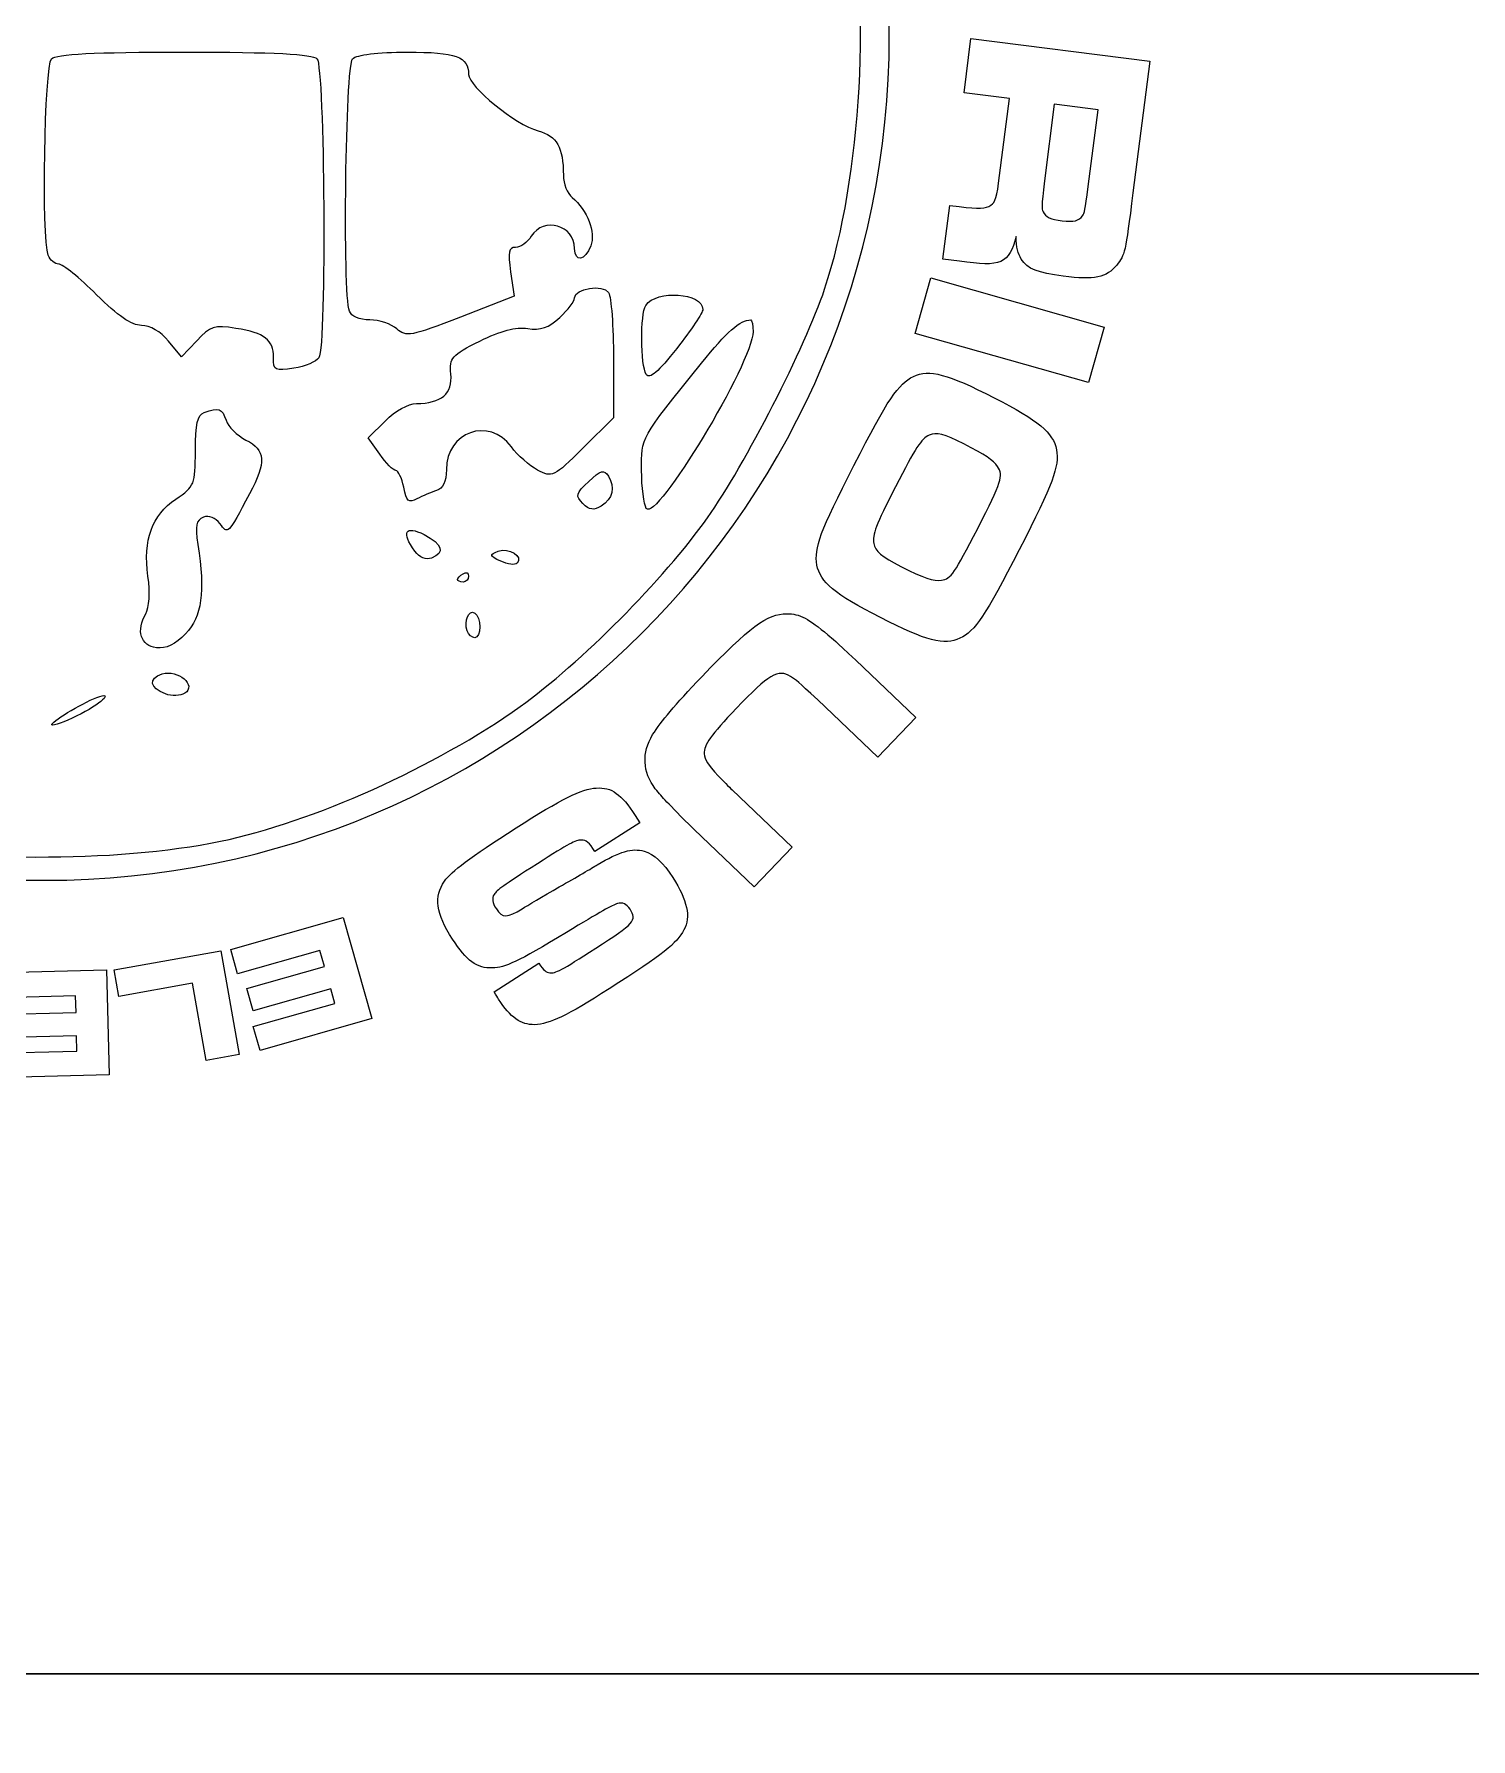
# Model space of a CAD drawing. Header units: millimetres. Extents: x -100 to 87, y -104 to 146.
# Drawn here: x 20.93 to 43.93, y -55.09 to -27.82 of the extents above; entities that cross this region are included whole.
import ezdxf

# ---------------------------------------------------------------- set-up
doc = ezdxf.new("R2010")
doc.units = ezdxf.units.MM
doc.header["$MEASUREMENT"] = 0
doc.layers.add('Layer 1', color=7, linetype='Continuous')

msp = doc.modelspace()

# ---------------------------------------------------------------- linework, layer by layer
at = {"layer": 'Layer 1', "color": 250, "lineweight": 20}
for points in [[(56.0896, -39.0545), (56.0896, -39.0545), (56.0896, -39.0545), (56.0896, -39.0545), (56.0896, -39.0545), (53.9205, -39.0545), (52.1467, -40.7833), (52.0909, -42.9515), (52.0909, -42.9515), (52.0909, -42.9515), (52.0896, -49.0543), (52.0896, -49.0543), (52.0896, -49.0543), (52.0891, -51.8044), (49.8395, -54.0545), (47.0893, -54.0545), (47.0893, -54.0545), (47.0893, -54.0545), (-92.9101, -54.0545), (-92.9101, -54.0545), (-92.9101, -54.0545), (-95.6604, -54.0545), (-97.9104, -51.8044), (-97.9104, -49.0543), (-97.9104, -49.0543), (-97.9104, -49.0543), (-97.9104, -9.0547), (-97.9104, -9.0547), (-97.9104, -9.0547), (-97.9104, -6.3046), (-95.6604, -4.0545), (-92.9101, -4.0545), (-92.9101, -4.0545), (-92.9101, -4.0545), (47.0893, -4.0545), (47.0893, -4.0545), (47.0893, -4.0545), (49.8396, -4.0545), (52.089, -6.3046), (52.0896, -9.0547), (52.0896, -9.0547), (52.0896, -9.0547), (52.0909, -15.1575), (52.0909, -15.1575), (52.0909, -15.1575), (52.1467, -17.3257), (53.9205, -19.0545), (56.0896, -19.0545), (56.0896, -19.0545), (56.0896, -19.0545), (56.0896, -19.0545), (56.0896, -19.0545), (56.0896, -19.0545), (56.0896, -19.0545), (64.2596, -19.0545), (64.2596, -19.0545), (64.2596, -19.0545), (65.8166, -19.0545), (67.0903, -20.1676), (67.0903, -21.5281), (67.0903, -21.5281), (67.0903, -21.5281), (67.0903, -36.581), (67.0903, -36.581), (67.0903, -36.581), (67.0903, -37.9415), (65.8164, -39.0545), (64.2596, -39.0545), (64.2596, -39.0545), (64.2596, -39.0545), (56.0896, -39.0545), (56.0896, -39.0545)], [(56.0896, -89.0545), (56.0896, -89.0545), (56.0896, -89.0545), (56.0896, -89.0545), (56.0896, -89.0545), (53.9205, -89.0545), (52.1467, -90.7833), (52.0909, -92.9515), (52.0909, -92.9515), (52.0909, -92.9515), (52.0896, -99.0543), (52.0896, -99.0543), (52.0896, -99.0543), (52.0891, -101.8044), (49.8395, -104.0545), (47.0893, -104.0545), (47.0893, -104.0545), (47.0893, -104.0545), (-92.9101, -104.0545), (-92.9101, -104.0545), (-92.9101, -104.0545), (-95.6604, -104.0545), (-97.9104, -101.8044), (-97.9104, -99.0543), (-97.9104, -99.0543), (-97.9104, -99.0543), (-97.9104, -59.0547), (-97.9104, -59.0547), (-97.9104, -59.0547), (-97.9104, -56.3046), (-95.6604, -54.0545), (-92.9101, -54.0545), (-92.9101, -54.0545), (-92.9101, -54.0545), (47.0893, -54.0545), (47.0893, -54.0545), (47.0893, -54.0545), (49.8396, -54.0545), (52.089, -56.3046), (52.0896, -59.0547), (52.0896, -59.0547), (52.0896, -59.0547), (52.0909, -65.1575), (52.0909, -65.1575), (52.0909, -65.1575), (52.1467, -67.3257), (53.9205, -69.0545), (56.0896, -69.0545), (56.0896, -69.0545), (56.0896, -69.0545), (56.0896, -69.0545), (56.0896, -69.0545), (56.0896, -69.0545), (56.0896, -69.0545), (64.2596, -69.0545), (64.2596, -69.0545), (64.2596, -69.0545), (65.8166, -69.0545), (67.0903, -70.1676), (67.0903, -71.5281), (67.0903, -71.5281), (67.0903, -71.5281), (67.0903, -86.581), (67.0903, -86.581), (67.0903, -86.581), (67.0903, -87.9415), (65.8164, -89.0545), (64.2596, -89.0545), (64.2596, -89.0545), (64.2596, -89.0545), (56.0896, -89.0545), (56.0896, -89.0545)]]:
    msp.add_open_spline(points, degree=3, knots=[0, 0, 0, 0, 0.0526316, 0.0526316, 0.0526316, 0.0526316, 0.1052632, 0.1052632, 0.1052632, 0.1052632, 0.1578947, 0.1578947, 0.1578947, 0.1578947, 0.2105263, 0.2105263, 0.2105263, 0.2105263, 0.2631579, 0.2631579, 0.2631579, 0.2631579, 0.3157895, 0.3157895, 0.3157895, 0.3157895, 0.3684211, 0.3684211, 0.3684211, 0.3684211, 0.4210526, 0.4210526, 0.4210526, 0.4210526, 0.4736842, 0.4736842, 0.4736842, 0.4736842, 0.5263158, 0.5263158, 0.5263158, 0.5263158, 0.5789474, 0.5789474, 0.5789474, 0.5789474, 0.6315789, 0.6315789, 0.6315789, 0.6315789, 0.6842105, 0.6842105, 0.6842105, 0.6842105, 0.7368421, 0.7368421, 0.7368421, 0.7368421, 0.7894737, 0.7894737, 0.7894737, 0.7894737, 0.8421053, 0.8421053, 0.8421053, 0.8421053, 0.8947368, 0.8947368, 0.8947368, 0.8947368, 1, 1, 1, 1], dxfattribs=at)
at = {"layer": 'Layer 1', "color": 7}
msp.add_open_spline([(34.6192, -27.8444), (34.6192, -35.3064), (28.57, -41.3556), (21.108, -41.3556), (21.108, -41.3556), (13.646, -41.3556), (7.5968, -35.3064), (7.5968, -27.8444), (7.5968, -27.8444), (7.5968, -20.3823), (13.646, -14.3331), (21.108, -14.3331), (21.108, -14.3331), (28.57, -14.3331), (34.6192, -20.3823), (34.6192, -27.8444)], degree=3, knots=[0, 0, 0, 0, 0.2, 0.2, 0.2, 0.2, 0.4, 0.4, 0.4, 0.4, 0.6, 0.6, 0.6, 0.6, 1, 1, 1, 1], dxfattribs=at)
at = {"layer": 'Layer 1', "color": 250}
for points, knots in [([(7.7764, -26.0514), (7.7943, -25.8796), (7.8934, -25.3374), (7.9966, -24.8465), (7.9966, -24.8465), (8.9841, -20.1485), (12.9326, -16.0524), (17.5776, -14.9071), (17.5776, -14.9071), (20.0622, -14.2944), (23.5192, -14.4801), (25.6995, -15.3433), (25.6995, -15.3433), (27.3844, -16.0104), (29.3102, -17.2953), (30.534, -18.5688), (30.534, -18.5688), (32.116, -20.2151), (33.5489, -23.0066), (33.9514, -25.2265), (33.9514, -25.2265), (34.3327, -27.329), (34.1798, -30.0982), (33.5832, -31.8974), (33.5832, -31.8974), (33.2806, -32.81), (32.305, -34.7148), (31.7108, -35.5534), (31.7108, -35.5534), (31.0087, -36.5442), (29.6752, -37.8872), (28.7095, -38.5762), (28.7095, -38.5762), (27.3626, -39.5371), (25.3808, -40.4276), (23.916, -40.7302), (23.916, -40.7302), (22.2365, -41.0771), (19.68, -41.0654), (18.0238, -40.7032), (18.0238, -40.7032), (14.3664, -39.9033), (11.1236, -37.4849), (9.34, -34.227), (9.34, -34.227), (8.5377, -32.7616), (8.0206, -31.225), (7.8103, -29.6819), (7.8103, -29.6819), (7.7222, -29.0355), (7.7011, -26.7724), (7.7764, -26.0514)], [0, 0, 0, 0, 0.0714286, 0.0714286, 0.0714286, 0.0714286, 0.1428571, 0.1428571, 0.1428571, 0.1428571, 0.2142857, 0.2142857, 0.2142857, 0.2142857, 0.2857143, 0.2857143, 0.2857143, 0.2857143, 0.3571429, 0.3571429, 0.3571429, 0.3571429, 0.4285714, 0.4285714, 0.4285714, 0.4285714, 0.5, 0.5, 0.5, 0.5, 0.5714286, 0.5714286, 0.5714286, 0.5714286, 0.6428571, 0.6428571, 0.6428571, 0.6428571, 0.7142857, 0.7142857, 0.7142857, 0.7142857, 0.7857143, 0.7857143, 0.7857143, 0.7857143, 0.8571429, 0.8571429, 0.8571429, 0.8571429, 1, 1, 1, 1]), ([(35.9261, -27.8847), (35.9261, -27.8847), (35.8153, -28.7554), (35.8153, -28.7554), (35.8153, -28.7554), (35.8153, -28.7554), (36.5402, -28.8475), (36.5402, -28.8475), (36.5402, -28.8475), (36.5402, -28.8475), (36.3837, -30.0784), (36.3837, -30.0784), (36.3837, -30.0784), (36.3379, -30.4387), (36.3211, -30.5019), (36.2448, -30.5533), (36.2448, -30.5533), (36.1631, -30.6127), (36.0581, -30.6167), (35.7364, -30.5757), (35.7364, -30.5757), (35.7364, -30.5757), (35.5863, -30.5567), (35.5863, -30.5567), (35.5863, -30.5567), (35.5863, -30.5567), (35.4772, -31.4145), (35.4772, -31.4145), (35.4772, -31.4145), (35.4772, -31.4145), (35.7432, -31.4483), (35.7432, -31.4483), (35.7432, -31.4483), (36.4015, -31.5494), (36.5399, -31.4886), (36.6476, -31.0534), (36.6476, -31.0534), (36.6504, -31.2368), (36.6744, -31.3226), (36.7321, -31.4172), (36.7321, -31.4172), (36.8341, -31.574), (36.9917, -31.6376), (37.4034, -31.6899), (37.4034, -31.6899), (37.8967, -31.7527), (38.0978, -31.7129), (38.2586, -31.5111), (38.2586, -31.5111), (38.3936, -31.3408), (38.3936, -31.3408), (38.519, -30.3543), (38.519, -30.3543), (38.519, -30.3543), (38.7868, -28.2485), (38.7868, -28.2485), (38.7868, -28.2485), (38.7868, -28.2485), (35.9261, -27.8847), (35.9261, -27.8847)], [0, 0, 0, 0, 0.0625, 0.0625, 0.0625, 0.0625, 0.125, 0.125, 0.125, 0.125, 0.1875, 0.1875, 0.1875, 0.1875, 0.25, 0.25, 0.25, 0.25, 0.3125, 0.3125, 0.3125, 0.3125, 0.375, 0.375, 0.375, 0.375, 0.4375, 0.4375, 0.4375, 0.4375, 0.5, 0.5, 0.5, 0.5, 0.5625, 0.5625, 0.5625, 0.5625, 0.625, 0.625, 0.625, 0.625, 0.6875, 0.6875, 0.6875, 0.6875, 0.75, 0.75, 0.75, 0.75, 0.8125, 0.8125, 0.8125, 0.8125, 0.875, 0.875, 0.875, 0.875, 1, 1, 1, 1]), ([(21.1572, -31.3546), (21.187, -31.4322), (21.263, -31.4958), (21.326, -31.4958), (21.326, -31.4958), (21.3891, -31.4958), (21.6615, -31.7167), (21.9315, -31.9867), (21.9315, -31.9867), (22.2681, -32.3232), (22.4935, -32.4776), (22.6484, -32.4776), (22.6484, -32.4776), (22.788, -32.4776), (22.9539, -32.574), (23.0821, -32.7296), (23.0821, -32.7296), (23.0821, -32.7296), (23.2897, -32.9817), (23.2897, -32.9817), (23.2897, -32.9817), (23.2897, -32.9817), (23.5339, -32.7215), (23.5339, -32.7215), (23.5339, -32.7215), (23.7549, -32.486), (23.814, -32.4673), (24.1586, -32.5242), (24.1586, -32.5242), (24.6301, -32.6019), (24.7624, -32.7042), (24.7624, -32.991), (24.7624, -32.991), (24.7624, -33.199), (24.7856, -33.2111), (25.0898, -33.1617), (25.0898, -33.1617), (25.2699, -33.1325), (25.4501, -33.057), (25.4901, -32.9939), (25.4901, -32.9939), (25.6127, -32.8007), (25.5832, -28.3359), (25.4585, -28.2113), (25.4585, -28.2113), (25.3815, -28.1343), (24.7842, -28.1041), (23.3343, -28.1041), (23.3343, -28.1041), (21.8845, -28.1041), (21.2871, -28.1343), (21.2101, -28.2113), (21.2101, -28.2113), (21.0971, -28.3242), (21.0508, -31.0773), (21.1572, -31.3546), (21.1572, -31.3546), (21.1572, -31.3546), (21.1572, -31.3546), (21.1572, -31.3546)], [0, 0, 0, 0, 0.0625, 0.0625, 0.0625, 0.0625, 0.125, 0.125, 0.125, 0.125, 0.1875, 0.1875, 0.1875, 0.1875, 0.25, 0.25, 0.25, 0.25, 0.3125, 0.3125, 0.3125, 0.3125, 0.375, 0.375, 0.375, 0.375, 0.4375, 0.4375, 0.4375, 0.4375, 0.5, 0.5, 0.5, 0.5, 0.5625, 0.5625, 0.5625, 0.5625, 0.625, 0.625, 0.625, 0.625, 0.6875, 0.6875, 0.6875, 0.6875, 0.75, 0.75, 0.75, 0.75, 0.8125, 0.8125, 0.8125, 0.8125, 0.875, 0.875, 0.875, 0.875, 1, 1, 1, 1]), ([(25.9768, -32.2471), (26.0099, -32.3334), (26.1374, -32.3883), (26.3045, -32.3883), (26.3045, -32.3883), (26.4549, -32.3883), (26.6498, -32.4533), (26.7376, -32.5328), (26.7376, -32.5328), (26.8858, -32.6669), (26.9591, -32.6533), (27.7574, -32.344), (27.7574, -32.344), (27.7574, -32.344), (28.6174, -32.0107), (28.6174, -32.0107), (28.6174, -32.0107), (28.6174, -32.0107), (28.5587, -31.6194), (28.5587, -31.6194), (28.5587, -31.6194), (28.5108, -31.2999), (28.5255, -31.228), (28.6386, -31.228), (28.6386, -31.228), (28.7148, -31.228), (28.8274, -31.1477), (28.8887, -31.0495), (28.8887, -31.0495), (29.0863, -30.733), (29.582, -30.8733), (29.582, -31.2459), (29.582, -31.2459), (29.582, -31.4721), (29.7514, -31.4459), (29.8418, -31.2057), (29.8418, -31.2057), (29.9238, -30.9882), (29.7865, -30.6315), (29.5432, -30.4296), (29.5432, -30.4296), (29.4663, -30.3658), (29.4029, -30.2081), (29.4022, -30.0791), (29.4022, -30.0791), (29.3998, -29.6189), (29.3031, -29.4483), (28.9967, -29.3637), (28.9967, -29.3637), (28.6336, -29.2634), (27.8861, -28.6553), (27.8861, -28.4601), (27.8861, -28.4601), (27.8861, -28.1777), (27.6832, -28.1042), (26.9044, -28.1042), (26.9044, -28.1042), (26.4264, -28.1042), (26.0964, -28.1446), (26.0297, -28.2113), (26.0297, -28.2113), (25.9165, -28.3244), (25.8688, -31.9657), (25.9768, -32.2471), (25.9768, -32.2471), (25.9768, -32.2471), (25.9768, -32.2471), (25.9768, -32.2471)], [0, 0, 0, 0, 0.0555556, 0.0555556, 0.0555556, 0.0555556, 0.1111111, 0.1111111, 0.1111111, 0.1111111, 0.1666667, 0.1666667, 0.1666667, 0.1666667, 0.2222222, 0.2222222, 0.2222222, 0.2222222, 0.2777778, 0.2777778, 0.2777778, 0.2777778, 0.3333333, 0.3333333, 0.3333333, 0.3333333, 0.3888889, 0.3888889, 0.3888889, 0.3888889, 0.4444444, 0.4444444, 0.4444444, 0.4444444, 0.5, 0.5, 0.5, 0.5, 0.5555556, 0.5555556, 0.5555556, 0.5555556, 0.6111111, 0.6111111, 0.6111111, 0.6111111, 0.6666667, 0.6666667, 0.6666667, 0.6666667, 0.7222222, 0.7222222, 0.7222222, 0.7222222, 0.7777778, 0.7777778, 0.7777778, 0.7777778, 0.8333333, 0.8333333, 0.8333333, 0.8333333, 0.8888889, 0.8888889, 0.8888889, 0.8888889, 1, 1, 1, 1]), ([(37.2564, -28.9386), (37.2564, -28.9386), (37.9599, -29.0281), (37.9599, -29.0281), (37.9599, -29.0281), (37.9599, -29.0281), (37.8039, -30.2547), (37.8039, -30.2547), (37.8039, -30.2547), (37.7483, -30.6573), (37.7472, -30.6659), (37.709, -30.7264), (37.709, -30.7264), (37.6601, -30.803), (37.5699, -30.8263), (37.3855, -30.8029), (37.3855, -30.8029), (37.2011, -30.7794), (37.1185, -30.7428), (37.0811, -30.6597), (37.0811, -30.6597), (37.0545, -30.5952), (37.0545, -30.5952), (37.1005, -30.1652), (37.1005, -30.1652), (37.1005, -30.1652), (37.2564, -28.9386), (37.2564, -28.9386)], [0, 0, 0, 0, 0.125, 0.125, 0.125, 0.125, 0.25, 0.25, 0.25, 0.25, 0.375, 0.375, 0.375, 0.375, 0.5, 0.5, 0.5, 0.5, 0.625, 0.625, 0.625, 0.625, 0.75, 0.75, 0.75, 0.75, 1, 1, 1, 1]), ([(26.7208, -34.7981), (26.7604, -34.7981), (26.8171, -34.9195), (26.8468, -35.0678), (26.8468, -35.0678), (26.8917, -35.2923), (26.9271, -35.3233), (27.0587, -35.2528), (27.0587, -35.2528), (27.1457, -35.2062), (27.2871, -35.1464), (27.373, -35.1198), (27.373, -35.1198), (27.4792, -35.0869), (27.5292, -34.9799), (27.5292, -34.7856), (27.5292, -34.7856), (27.5292, -34.1776), (28.2129, -33.9365), (28.5697, -34.4188), (28.5697, -34.4188), (28.6695, -34.5538), (28.859, -34.7219), (28.9908, -34.7924), (28.9908, -34.7924), (29.2237, -34.9169), (29.2442, -34.9069), (29.7186, -34.4384), (29.7186, -34.4384), (29.7186, -34.4384), (30.2067, -33.9563), (30.2067, -33.9563), (30.2067, -33.9563), (30.2067, -33.9563), (30.2054, -33.0162), (30.2054, -33.0162), (30.2054, -33.0162), (30.2047, -32.499), (30.1688, -32.0203), (30.1257, -31.9523), (30.1257, -31.9523), (30.0372, -31.8125), (29.582, -31.8837), (29.582, -32.0373), (29.582, -32.0373), (29.582, -32.0878), (29.4751, -32.2282), (29.3444, -32.3493), (29.3444, -32.3493), (29.165, -32.5155), (29.0392, -32.5589), (28.8312, -32.5262), (28.8312, -32.5262), (28.6426, -32.4965), (28.4006, -32.5602), (28.0647, -32.7278), (28.0647, -32.7278), (27.6092, -32.955), (27.5759, -32.9929), (27.6022, -33.2542), (27.6022, -33.2542), (27.6336, -33.5665), (27.4465, -33.7271), (27.051, -33.7271), (27.051, -33.7271), (26.9218, -33.7271), (26.7136, -33.8423), (26.5535, -34.0024), (26.5535, -34.0024), (26.5535, -34.0024), (26.2782, -34.2778), (26.2782, -34.2778), (26.2782, -34.2778), (26.2782, -34.2778), (26.4635, -34.538), (26.4635, -34.538), (26.4635, -34.538), (26.5654, -34.681), (26.6812, -34.7982), (26.7208, -34.7982), (26.7208, -34.7982), (26.7208, -34.7982), (26.7208, -34.7981), (26.7208, -34.7981)], [0, 0, 0, 0, 0.0454545, 0.0454545, 0.0454545, 0.0454545, 0.0909091, 0.0909091, 0.0909091, 0.0909091, 0.1363636, 0.1363636, 0.1363636, 0.1363636, 0.1818182, 0.1818182, 0.1818182, 0.1818182, 0.2272727, 0.2272727, 0.2272727, 0.2272727, 0.2727273, 0.2727273, 0.2727273, 0.2727273, 0.3181818, 0.3181818, 0.3181818, 0.3181818, 0.3636364, 0.3636364, 0.3636364, 0.3636364, 0.4090909, 0.4090909, 0.4090909, 0.4090909, 0.4545455, 0.4545455, 0.4545455, 0.4545455, 0.5, 0.5, 0.5, 0.5, 0.5454545, 0.5454545, 0.5454545, 0.5454545, 0.5909091, 0.5909091, 0.5909091, 0.5909091, 0.6363636, 0.6363636, 0.6363636, 0.6363636, 0.6818182, 0.6818182, 0.6818182, 0.6818182, 0.7272727, 0.7272727, 0.7272727, 0.7272727, 0.7727273, 0.7727273, 0.7727273, 0.7727273, 0.8181818, 0.8181818, 0.8181818, 0.8181818, 0.8636364, 0.8636364, 0.8636364, 0.8636364, 0.9090909, 0.9090909, 0.9090909, 0.9090909, 1, 1, 1, 1]), ([(30.7283, -33.2613), (30.7796, -33.3422), (30.9227, -33.2205), (31.2178, -32.8449), (31.2178, -32.8449), (31.4471, -32.553), (31.6348, -32.272), (31.6348, -32.2205), (31.6348, -32.2205), (31.6348, -31.9538), (30.8921, -31.9018), (30.7213, -32.1566), (30.7213, -32.1566), (30.6326, -32.289), (30.6378, -33.1187), (30.7283, -33.2613), (30.7283, -33.2613), (30.7283, -33.2613), (30.7283, -33.2613), (30.7283, -33.2613)], [0, 0, 0, 0, 0.1666667, 0.1666667, 0.1666667, 0.1666667, 0.3333333, 0.3333333, 0.3333333, 0.3333333, 0.5, 0.5, 0.5, 0.5, 0.6666667, 0.6666667, 0.6666667, 0.6666667, 1, 1, 1, 1]), ([(38.0602, -32.5059), (38.0602, -32.5059), (35.2861, -31.7182), (35.2861, -31.7182), (35.2861, -31.7182), (35.2861, -31.7182), (35.0346, -32.6041), (35.0346, -32.6041), (35.0346, -32.6041), (35.0346, -32.6041), (37.8087, -33.3918), (37.8087, -33.3918), (37.8087, -33.3918), (37.8087, -33.3918), (38.0602, -32.5059), (38.0602, -32.5059)], [0, 0, 0, 0, 0.2, 0.2, 0.2, 0.2, 0.4, 0.4, 0.4, 0.4, 0.6, 0.6, 0.6, 0.6, 1, 1, 1, 1]), ([(30.7294, -35.4051), (30.8805, -35.6432), (32.4381, -33.066), (32.4381, -32.5779), (32.4381, -32.5779), (32.4381, -32.4736), (32.4213, -32.3883), (32.4007, -32.3883), (32.4007, -32.3883), (32.2332, -32.3883), (32.016, -32.5792), (31.6134, -33.0801), (31.6134, -33.0801), (30.6146, -34.323), (30.6529, -34.2545), (30.6544, -34.7917), (30.6544, -34.7917), (30.6551, -35.0652), (30.6889, -35.3412), (30.7294, -35.405), (30.7294, -35.405), (30.7294, -35.405), (30.7294, -35.4051), (30.7294, -35.4051)], [0, 0, 0, 0, 0.1428571, 0.1428571, 0.1428571, 0.1428571, 0.2857143, 0.2857143, 0.2857143, 0.2857143, 0.4285714, 0.4285714, 0.4285714, 0.4285714, 0.5714286, 0.5714286, 0.5714286, 0.5714286, 0.7142857, 0.7142857, 0.7142857, 0.7142857, 1, 1, 1, 1]), ([(36.6994, -36.0655), (37.2453, -34.9996), (37.3406, -34.7375), (37.2949, -34.4664), (37.2949, -34.4664), (37.2434, -34.1972), (37.0094, -33.9996), (36.2975, -33.635), (36.2975, -33.635), (35.5472, -33.2507), (35.2598, -33.1763), (35.0053, -33.2937), (35.0053, -33.2937), (34.7586, -33.4151), (34.5997, -33.6495), (34.0518, -34.7192), (34.0518, -34.7192), (33.5117, -35.7736), (33.4144, -36.0396), (33.46, -36.3107), (33.46, -36.3107), (33.5135, -36.5857), (33.7379, -36.7735), (34.4767, -37.1519), (34.4767, -37.1519), (35.2117, -37.5284), (35.4991, -37.6027), (35.7497, -37.4834), (35.7497, -37.4834), (35.9964, -37.362), (36.1534, -37.1314), (36.6994, -36.0655)], [0, 0, 0, 0, 0.1111111, 0.1111111, 0.1111111, 0.1111111, 0.2222222, 0.2222222, 0.2222222, 0.2222222, 0.3333333, 0.3333333, 0.3333333, 0.3333333, 0.4444444, 0.4444444, 0.4444444, 0.4444444, 0.5555556, 0.5555556, 0.5555556, 0.5555556, 0.6666667, 0.6666667, 0.6666667, 0.6666667, 0.7777778, 0.7777778, 0.7777778, 0.7777778, 1, 1, 1, 1]), ([(22.8899, -37.6358), (23.0428, -37.6537), (23.1921, -37.5815), (23.3561, -37.4102), (23.3561, -37.4102), (23.6152, -37.1398), (23.67, -36.7413), (23.5527, -35.9815), (23.5527, -35.9815), (23.5056, -35.6764), (23.5228, -35.5919), (23.6417, -35.5463), (23.6417, -35.5463), (23.7312, -35.5119), (23.8347, -35.552), (23.9051, -35.6483), (23.9051, -35.6483), (24.0353, -35.8264), (24.0283, -35.8334), (24.3789, -35.1742), (24.3789, -35.1742), (24.6515, -34.6615), (24.6393, -34.4743), (24.3224, -34.3105), (24.3224, -34.3105), (24.1786, -34.2361), (24.0353, -34.0945), (24.004, -33.9958), (24.004, -33.9958), (23.9436, -33.8056), (23.8813, -33.7832), (23.654, -33.8705), (23.654, -33.8705), (23.5461, -33.9119), (23.5128, -34.0563), (23.5128, -34.4837), (23.5128, -34.4837), (23.5128, -35.0226), (23.5016, -35.0505), (23.2008, -35.2551), (23.2008, -35.2551), (22.8157, -35.5171), (22.6738, -35.9096), (22.7538, -36.4913), (22.7538, -36.4913), (22.7901, -36.755), (22.7759, -36.9931), (22.7181, -37.0906), (22.7181, -37.0906), (22.56, -37.3572), (22.6386, -37.6064), (22.8899, -37.6357), (22.8899, -37.6357), (22.8899, -37.6357), (22.8899, -37.6358), (22.8899, -37.6358)], [0, 0, 0, 0, 0.0666667, 0.0666667, 0.0666667, 0.0666667, 0.1333333, 0.1333333, 0.1333333, 0.1333333, 0.2, 0.2, 0.2, 0.2, 0.2666667, 0.2666667, 0.2666667, 0.2666667, 0.3333333, 0.3333333, 0.3333333, 0.3333333, 0.4, 0.4, 0.4, 0.4, 0.4666667, 0.4666667, 0.4666667, 0.4666667, 0.5333333, 0.5333333, 0.5333333, 0.5333333, 0.6, 0.6, 0.6, 0.6, 0.6666667, 0.6666667, 0.6666667, 0.6666667, 0.7333333, 0.7333333, 0.7333333, 0.7333333, 0.8, 0.8, 0.8, 0.8, 0.8666667, 0.8666667, 0.8666667, 0.8666667, 1, 1, 1, 1]), ([(36.0336, -35.7245), (35.665, -36.4441), (35.6062, -36.5306), (35.4532, -36.5543), (35.4532, -36.5543), (35.3312, -36.5744), (35.1693, -36.5205), (34.8037, -36.3333), (34.8037, -36.3333), (34.4959, -36.1756), (34.3942, -36.0896), (34.3703, -35.9656), (34.3703, -35.9656), (34.3446, -35.8261), (34.4001, -35.6797), (34.7174, -35.0602), (34.7174, -35.0602), (35.0427, -34.4252), (35.129, -34.2946), (35.2572, -34.234), (35.2572, -34.234), (35.3776, -34.1791), (35.4934, -34.2092), (35.8128, -34.3727), (35.8128, -34.3727), (36.1514, -34.5462), (36.2859, -34.6345), (36.3506, -34.7357), (36.3506, -34.7357), (36.4498, -34.8836), (36.4199, -34.9703), (36.0336, -35.7245)], [0, 0, 0, 0, 0.1111111, 0.1111111, 0.1111111, 0.1111111, 0.2222222, 0.2222222, 0.2222222, 0.2222222, 0.3333333, 0.3333333, 0.3333333, 0.3333333, 0.4444444, 0.4444444, 0.4444444, 0.4444444, 0.5555556, 0.5555556, 0.5555556, 0.5555556, 0.6666667, 0.6666667, 0.6666667, 0.6666667, 0.7777778, 0.7777778, 0.7777778, 0.7777778, 1, 1, 1, 1]), ([(30.0076, -35.3672), (30.1933, -35.2502), (30.2369, -35.0685), (30.1221, -34.8897), (30.1221, -34.8897), (30.0508, -34.7787), (30.0018, -34.7918), (29.8079, -34.9739), (29.8079, -34.9739), (29.6012, -35.1682), (29.592, -35.2034), (29.7157, -35.3271), (29.7157, -35.3271), (29.8204, -35.4318), (29.8898, -35.4413), (30.0076, -35.3671), (30.0076, -35.3671), (30.0076, -35.3671), (30.0076, -35.3672), (30.0076, -35.3672)], [0, 0, 0, 0, 0.1666667, 0.1666667, 0.1666667, 0.1666667, 0.3333333, 0.3333333, 0.3333333, 0.3333333, 0.5, 0.5, 0.5, 0.5, 0.6666667, 0.6666667, 0.6666667, 0.6666667, 1, 1, 1, 1]), ([(27.0254, -36.0897), (27.0995, -36.191), (27.2033, -36.2333), (27.2931, -36.1988), (27.2931, -36.1988), (27.5142, -36.114), (27.4706, -35.9788), (27.1722, -35.8245), (27.1722, -35.8245), (26.8705, -35.6685), (26.8045, -35.7876), (27.0254, -36.0897)], [0, 0, 0, 0, 0.25, 0.25, 0.25, 0.25, 0.5, 0.5, 0.5, 0.5, 1, 1, 1, 1]), ([(28.662, -36.2833), (28.7692, -36.1761), (28.5286, -36.0216), (28.3608, -36.0899), (28.3608, -36.0899), (28.2119, -36.1503), (28.2152, -36.1635), (28.4002, -36.2496), (28.4002, -36.2496), (28.5111, -36.3012), (28.629, -36.3164), (28.662, -36.2833)], [0, 0, 0, 0, 0.25, 0.25, 0.25, 0.25, 0.5, 0.5, 0.5, 0.5, 1, 1, 1, 1]), ([(27.7969, -36.5832), (27.846, -36.5832), (27.8862, -36.5406), (27.8862, -36.4886), (27.8862, -36.4886), (27.8862, -36.4366), (27.846, -36.4189), (27.7969, -36.4493), (27.7969, -36.4493), (27.7478, -36.4796), (27.7077, -36.5221), (27.7077, -36.5438), (27.7077, -36.5438), (27.7077, -36.5655), (27.7479, -36.5832), (27.7969, -36.5832)], [0, 0, 0, 0, 0.2, 0.2, 0.2, 0.2, 0.4, 0.4, 0.4, 0.4, 0.6, 0.6, 0.6, 0.6, 1, 1, 1, 1]), ([(27.985, -37.4757), (28.0898, -37.4757), (28.0882, -37.1437), (27.983, -37.0787), (27.983, -37.0787), (27.8852, -37.0183), (27.8066, -37.2072), (27.8643, -37.3641), (27.8643, -37.3641), (27.8868, -37.4255), (27.9412, -37.4757), (27.985, -37.4757)], [0, 0, 0, 0, 0.25, 0.25, 0.25, 0.25, 0.5, 0.5, 0.5, 0.5, 1, 1, 1, 1]), ([(35.0421, -38.75), (35.0421, -38.75), (34.0813, -37.8342), (34.0813, -37.8342), (34.0813, -37.8342), (33.7278, -37.5032), (33.7278, -37.5032), (33.6373, -37.4289), (33.6373, -37.4289), (33.3345, -37.1701), (33.1796, -37.0882), (32.9809, -37.0899), (32.9809, -37.0899), (32.6659, -37.0883), (32.3775, -37.3032), (31.6227, -38.095), (31.6227, -38.095), (31.1723, -38.5675), (30.973, -38.8017), (30.8315, -39.0252), (30.8315, -39.0252), (30.6549, -39.3108), (30.6687, -39.6285), (30.8737, -39.8895), (30.8737, -39.8895), (31.0029, -40.0486), (31.0343, -40.0845), (31.4979, -40.5444), (31.4979, -40.5444), (31.4979, -40.5444), (32.4587, -41.4602), (32.4587, -41.4602), (32.4587, -41.4602), (32.4587, -41.4602), (33.0643, -40.8249), (33.0643, -40.8249), (33.0643, -40.8249), (33.0643, -40.8249), (32.1035, -39.9091), (32.1035, -39.9091), (32.1035, -39.9091), (32.0565, -39.8643), (31.9531, -39.7598), (31.8779, -39.682), (31.8779, -39.682), (31.7083, -39.4966), (31.6638, -39.4303), (31.6584, -39.3295), (31.6584, -39.3295), (31.6489, -39.1891), (31.7584, -39.0366), (32.173, -38.6016), (32.173, -38.6016), (32.6891, -38.0602), (32.8399, -37.971), (33.0386, -38.0946), (33.0386, -38.0946), (33.138, -38.1595), (33.1412, -38.1625), (33.4757, -38.4695), (33.4757, -38.4695), (33.4757, -38.4695), (34.4365, -39.3853), (34.4365, -39.3853), (34.4365, -39.3853), (34.4365, -39.3853), (35.0421, -38.75), (35.0421, -38.75)], [0, 0, 0, 0, 0.0555556, 0.0555556, 0.0555556, 0.0555556, 0.1111111, 0.1111111, 0.1111111, 0.1111111, 0.1666667, 0.1666667, 0.1666667, 0.1666667, 0.2222222, 0.2222222, 0.2222222, 0.2222222, 0.2777778, 0.2777778, 0.2777778, 0.2777778, 0.3333333, 0.3333333, 0.3333333, 0.3333333, 0.3888889, 0.3888889, 0.3888889, 0.3888889, 0.4444444, 0.4444444, 0.4444444, 0.4444444, 0.5, 0.5, 0.5, 0.5, 0.5555556, 0.5555556, 0.5555556, 0.5555556, 0.6111111, 0.6111111, 0.6111111, 0.6111111, 0.6666667, 0.6666667, 0.6666667, 0.6666667, 0.7222222, 0.7222222, 0.7222222, 0.7222222, 0.7777778, 0.7777778, 0.7777778, 0.7777778, 0.8333333, 0.8333333, 0.8333333, 0.8333333, 0.8888889, 0.8888889, 0.8888889, 0.8888889, 1, 1, 1, 1]), ([(23.0345, -38.3738), (23.1345, -38.4108), (23.273, -38.406), (23.3423, -38.3632), (23.3423, -38.3632), (23.5417, -38.2399), (23.2328, -37.9747), (22.9823, -38.0542), (22.9823, -38.0542), (22.7539, -38.1267), (22.7788, -38.2792), (23.0345, -38.3738)], [0, 0, 0, 0, 0.25, 0.25, 0.25, 0.25, 0.5, 0.5, 0.5, 0.5, 1, 1, 1, 1]), ([(21.6174, -38.7252), (21.9902, -38.5451), (22.2353, -38.3168), (21.9332, -38.4311), (21.9332, -38.4311), (21.6817, -38.5262), (21.181, -38.8329), (21.2176, -38.8695), (21.2176, -38.8695), (21.2357, -38.8876), (21.4156, -38.8227), (21.6174, -38.7252)], [0, 0, 0, 0, 0.25, 0.25, 0.25, 0.25, 0.5, 0.5, 0.5, 0.5, 1, 1, 1, 1]), ([(30.625, -40.4353), (30.625, -40.4353), (30.5503, -40.3187), (30.5503, -40.3187), (30.5503, -40.3187), (30.3286, -39.973), (30.1771, -39.8648), (29.9297, -39.8795), (29.9297, -39.8795), (29.692, -39.8932), (29.3689, -40.0542), (28.6446, -40.5185), (28.6446, -40.5185), (27.8948, -40.9991), (27.6103, -41.2123), (27.5007, -41.3698), (27.5007, -41.3698), (27.3248, -41.6161), (27.3632, -41.8843), (27.6268, -42.2955), (27.6268, -42.2955), (27.8509, -42.645), (28.0213, -42.7668), (28.2674, -42.758), (28.2674, -42.758), (28.4785, -42.751), (28.6563, -42.6678), (29.453, -42.188), (29.453, -42.188), (29.9937, -41.8619), (30.1899, -41.7515), (30.2671, -41.7278), (30.2671, -41.7278), (30.3503, -41.7052), (30.4134, -41.7315), (30.4694, -41.8189), (30.4694, -41.8189), (30.5837, -41.9972), (30.5421, -42.0444), (29.9196, -42.4435), (29.9196, -42.4435), (29.3627, -42.8005), (29.2744, -42.8469), (29.1858, -42.8369), (29.1858, -42.8369), (29.1225, -42.8261), (29.0905, -42.8003), (29.0099, -42.6825), (29.0099, -42.6825), (29.0099, -42.6825), (28.2965, -43.1399), (28.2965, -43.1399), (28.2965, -43.1399), (28.3231, -43.1895), (28.3558, -43.2406), (28.3652, -43.2551), (28.3652, -43.2551), (28.5565, -43.5536), (28.7224, -43.668), (28.9419, -43.666), (28.9419, -43.666), (29.1819, -43.6559), (29.4577, -43.5253), (30.1347, -43.0914), (30.1347, -43.0914), (31.0119, -42.529), (31.2091, -42.3719), (31.333, -42.1486), (31.333, -42.1486), (31.4434, -41.9443), (31.3871, -41.6723), (31.1561, -41.312), (31.1561, -41.312), (30.9998, -41.0681), (30.8557, -40.9396), (30.6947, -40.8887), (30.6947, -40.8887), (30.5062, -40.835), (30.3024, -40.8936), (29.9425, -41.109), (29.9425, -41.109), (29.866, -41.158), (29.6115, -41.3057), (29.3365, -41.4615), (29.3365, -41.4615), (29.071, -41.6162), (28.8238, -41.7594), (28.7437, -41.8107), (28.7437, -41.8107), (28.5048, -41.9587), (28.4232, -41.9597), (28.3299, -41.8141), (28.3299, -41.8141), (28.2645, -41.7121), (28.2551, -41.6412), (28.2933, -41.5808), (28.2933, -41.5808), (28.3438, -41.5073), (28.4252, -41.45), (28.9857, -41.0907), (28.9857, -41.0907), (29.5062, -40.757), (29.5909, -40.7129), (29.6881, -40.7123), (29.6881, -40.7123), (29.7696, -40.7113), (29.8146, -40.7494), (29.9079, -40.8949), (29.9079, -40.8949), (29.9079, -40.8949), (30.625, -40.4353), (30.625, -40.4353)], [0, 0, 0, 0, 0.0344828, 0.0344828, 0.0344828, 0.0344828, 0.0689655, 0.0689655, 0.0689655, 0.0689655, 0.1034483, 0.1034483, 0.1034483, 0.1034483, 0.137931, 0.137931, 0.137931, 0.137931, 0.1724138, 0.1724138, 0.1724138, 0.1724138, 0.2068966, 0.2068966, 0.2068966, 0.2068966, 0.2413793, 0.2413793, 0.2413793, 0.2413793, 0.2758621, 0.2758621, 0.2758621, 0.2758621, 0.3103448, 0.3103448, 0.3103448, 0.3103448, 0.3448276, 0.3448276, 0.3448276, 0.3448276, 0.3793103, 0.3793103, 0.3793103, 0.3793103, 0.4137931, 0.4137931, 0.4137931, 0.4137931, 0.4482759, 0.4482759, 0.4482759, 0.4482759, 0.4827586, 0.4827586, 0.4827586, 0.4827586, 0.5172414, 0.5172414, 0.5172414, 0.5172414, 0.5517241, 0.5517241, 0.5517241, 0.5517241, 0.5862069, 0.5862069, 0.5862069, 0.5862069, 0.6206897, 0.6206897, 0.6206897, 0.6206897, 0.6551724, 0.6551724, 0.6551724, 0.6551724, 0.6896552, 0.6896552, 0.6896552, 0.6896552, 0.7241379, 0.7241379, 0.7241379, 0.7241379, 0.7586207, 0.7586207, 0.7586207, 0.7586207, 0.7931034, 0.7931034, 0.7931034, 0.7931034, 0.8275862, 0.8275862, 0.8275862, 0.8275862, 0.862069, 0.862069, 0.862069, 0.862069, 0.8965517, 0.8965517, 0.8965517, 0.8965517, 0.9310345, 0.9310345, 0.9310345, 0.9310345, 1, 1, 1, 1]), ([(26.3382, -43.5685), (26.3382, -43.5685), (25.8788, -41.9505), (25.8788, -41.9505), (25.8788, -41.9505), (25.8788, -41.9505), (24.0788, -42.4616), (24.0788, -42.4616), (24.0788, -42.4616), (24.0788, -42.4616), (24.189, -42.8497), (24.189, -42.8497), (24.189, -42.8497), (24.189, -42.8497), (25.5038, -42.4764), (25.5038, -42.4764), (25.5038, -42.4764), (25.5038, -42.4764), (25.5768, -42.7335), (25.5768, -42.7335), (25.5768, -42.7335), (25.5768, -42.7335), (24.3372, -43.0855), (24.3372, -43.0855), (24.3372, -43.0855), (24.3372, -43.0855), (24.4385, -43.4421), (24.4385, -43.4421), (24.4385, -43.4421), (24.4385, -43.4421), (25.6781, -43.0901), (25.6781, -43.0901), (25.6781, -43.0901), (25.6781, -43.0901), (25.7449, -43.3254), (25.7449, -43.3254), (25.7449, -43.3254), (25.7449, -43.3254), (24.4398, -43.696), (24.4398, -43.696), (24.4398, -43.696), (24.4398, -43.696), (24.5479, -44.0769), (24.5479, -44.0769), (24.5479, -44.0769), (24.5479, -44.0769), (26.3382, -43.5685), (26.3382, -43.5685)], [0, 0, 0, 0, 0.0769231, 0.0769231, 0.0769231, 0.0769231, 0.1538462, 0.1538462, 0.1538462, 0.1538462, 0.2307692, 0.2307692, 0.2307692, 0.2307692, 0.3076923, 0.3076923, 0.3076923, 0.3076923, 0.3846154, 0.3846154, 0.3846154, 0.3846154, 0.4615385, 0.4615385, 0.4615385, 0.4615385, 0.5384615, 0.5384615, 0.5384615, 0.5384615, 0.6153846, 0.6153846, 0.6153846, 0.6153846, 0.6923077, 0.6923077, 0.6923077, 0.6923077, 0.7692308, 0.7692308, 0.7692308, 0.7692308, 0.8461538, 0.8461538, 0.8461538, 0.8461538, 1, 1, 1, 1]), ([(24.2135, -44.142), (24.2135, -44.142), (23.9179, -42.4861), (23.9179, -42.4861), (23.9179, -42.4861), (23.9179, -42.4861), (22.2124, -42.7905), (22.2124, -42.7905), (22.2124, -42.7905), (22.2124, -42.7905), (22.2877, -43.2126), (22.2877, -43.2126), (22.2877, -43.2126), (22.2877, -43.2126), (23.4644, -43.0025), (23.4644, -43.0025), (23.4644, -43.0025), (23.4644, -43.0025), (23.6846, -44.2363), (23.6846, -44.2363), (23.6846, -44.2363), (23.6846, -44.2363), (24.2135, -44.142), (24.2135, -44.142)], [0, 0, 0, 0, 0.1428571, 0.1428571, 0.1428571, 0.1428571, 0.2857143, 0.2857143, 0.2857143, 0.2857143, 0.4285714, 0.4285714, 0.4285714, 0.4285714, 0.5714286, 0.5714286, 0.5714286, 0.5714286, 0.7142857, 0.7142857, 0.7142857, 0.7142857, 1, 1, 1, 1]), ([(22.1321, -44.4699), (22.1321, -44.4699), (22.0895, -42.7884), (22.0895, -42.7884), (22.0895, -42.7884), (22.0895, -42.7884), (20.2189, -42.8357), (20.2189, -42.8357), (20.2189, -42.8357), (20.2189, -42.8357), (20.2291, -43.2391), (20.2291, -43.2391), (20.2291, -43.2391), (20.2291, -43.2391), (21.5955, -43.2045), (21.5955, -43.2045), (21.5955, -43.2045), (21.5955, -43.2045), (21.6023, -43.4717), (21.6023, -43.4717), (21.6023, -43.4717), (21.6023, -43.4717), (20.3141, -43.5043), (20.3141, -43.5043), (20.3141, -43.5043), (20.3141, -43.5043), (20.3235, -43.8749), (20.3235, -43.8749), (20.3235, -43.8749), (20.3235, -43.8749), (21.6116, -43.8423), (21.6116, -43.8423), (21.6116, -43.8423), (21.6116, -43.8423), (21.6178, -44.0868), (21.6178, -44.0868), (21.6178, -44.0868), (21.6178, -44.0868), (20.2616, -44.1212), (20.2616, -44.1212), (20.2616, -44.1212), (20.2616, -44.1212), (20.2716, -44.5169), (20.2716, -44.5169), (20.2716, -44.5169), (20.2716, -44.5169), (22.1321, -44.4699), (22.1321, -44.4699)], [0, 0, 0, 0, 0.0769231, 0.0769231, 0.0769231, 0.0769231, 0.1538462, 0.1538462, 0.1538462, 0.1538462, 0.2307692, 0.2307692, 0.2307692, 0.2307692, 0.3076923, 0.3076923, 0.3076923, 0.3076923, 0.3846154, 0.3846154, 0.3846154, 0.3846154, 0.4615385, 0.4615385, 0.4615385, 0.4615385, 0.5384615, 0.5384615, 0.5384615, 0.5384615, 0.6153846, 0.6153846, 0.6153846, 0.6153846, 0.6923077, 0.6923077, 0.6923077, 0.6923077, 0.7692308, 0.7692308, 0.7692308, 0.7692308, 0.8461538, 0.8461538, 0.8461538, 0.8461538, 1, 1, 1, 1])]:
    msp.add_open_spline(points, degree=3, knots=knots, dxfattribs=at)

doc.saveas('drawing.dxf')
